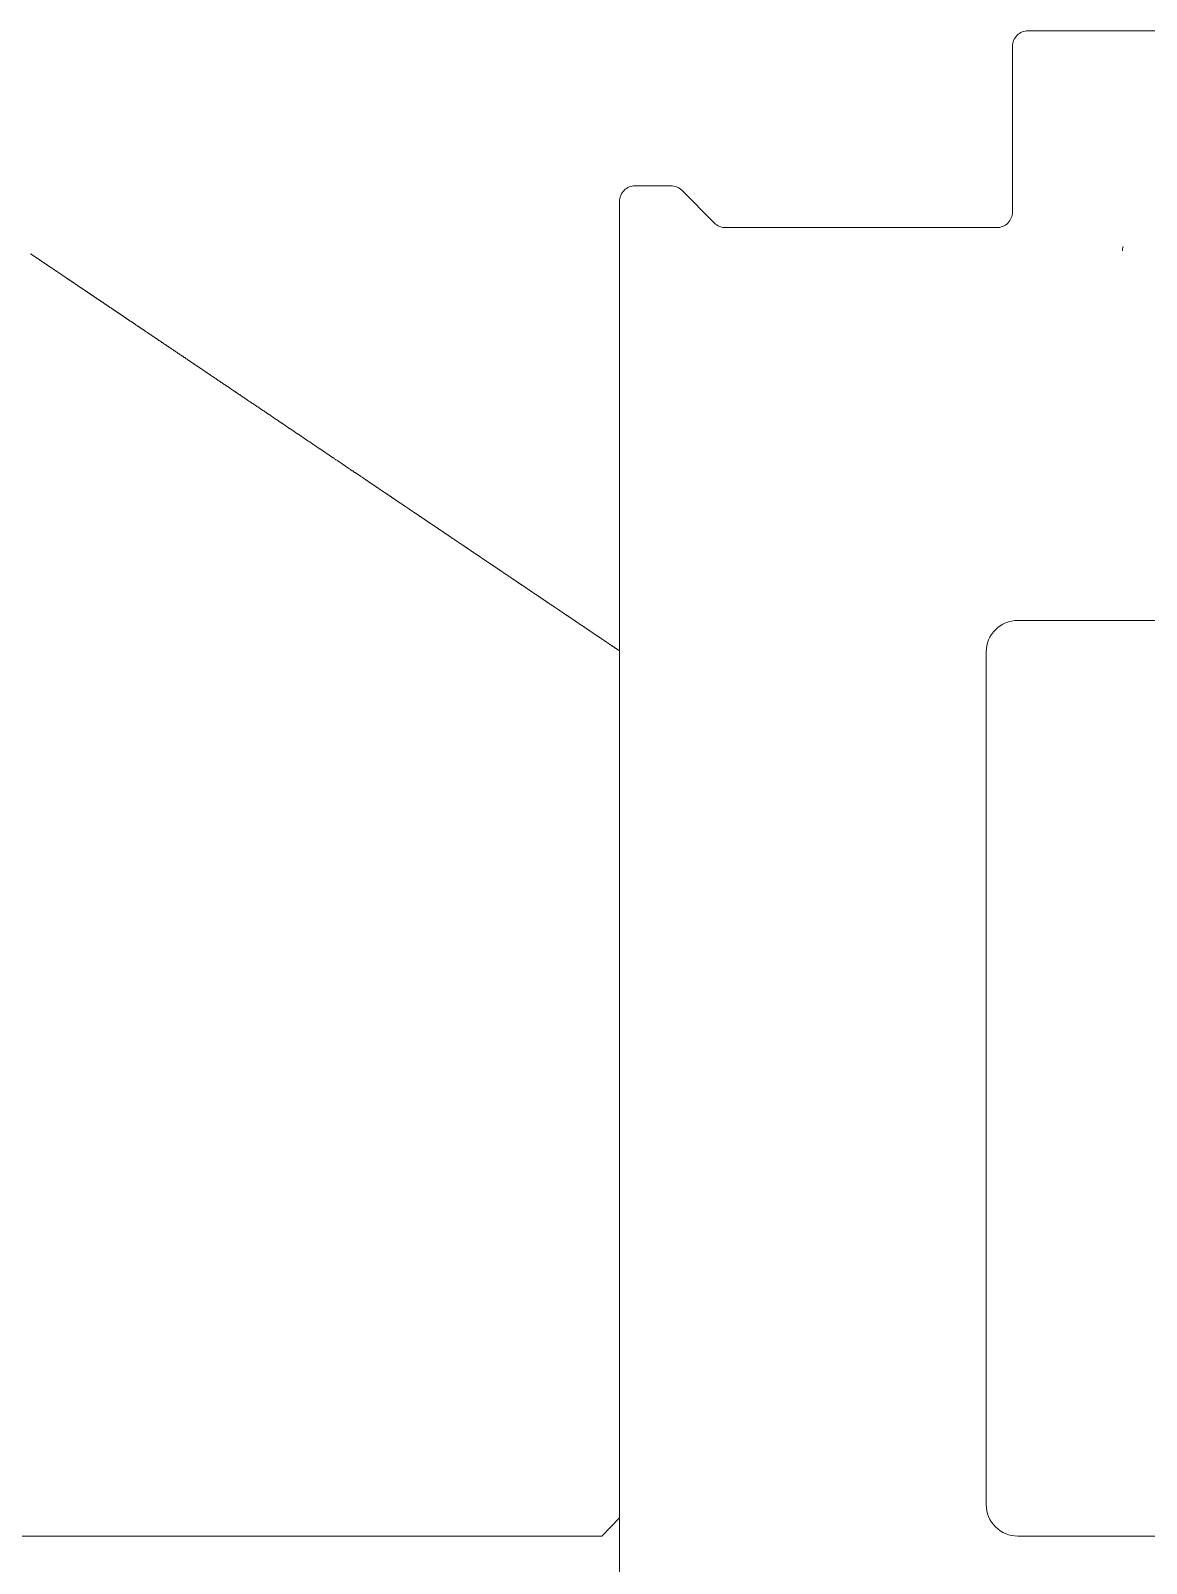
# Model space of a CAD drawing. Header units: inches. Extents: x -3905 to 10892, y 1064 to 9590.
# Drawn here: x 1840.793 to 1841.858, y 4168.203 to 4169.666 of the extents above; entities that cross this region are included whole.
import ezdxf

# ---------------------------------------------------------------- set-up
doc = ezdxf.new("R2010")
doc.units = ezdxf.units.IN
doc.header["$MEASUREMENT"] = 0
doc.layers.add('SECTIONS', color=70, linetype='Continuous', lineweight=0)

# ---------------------------------------------------------------- blocks, each defined once
blk = doc.blocks.new('*U408')
at = {"color": 0, "linetype": 'ByBlock', "lineweight": 0}
blk.add_lwpolyline([(1.8556, 1.208), (1.841, 1.208), (1.8124, 1.208), (1.7837, 1.208), (1.7551, 1.208), (1.7265, 1.208), (1.6978, 1.208), (1.6692, 1.208), (1.6405, 1.208), (1.6119, 1.208), (1.5833, 1.208), (1.5546, 1.208), (1.526, 1.208), (1.4973, 1.208), (1.4687, 1.208), (1.4401, 1.208), (1.4114, 1.208), (1.3828, 1.208), (1.3541, 1.208), (1.3255, 1.208), (1.2969, 1.208), (1.28, 1.2255), (1.28, 1.268), (1.28, 1.3104), (1.28, 1.3529), (1.28, 1.3953), (1.28, 1.4378), (1.28, 1.4803), (1.28, 1.5227), (1.28, 1.5652), (1.28, 1.6076), (1.28, 1.6501), (1.28, 1.6926), (1.28, 1.735), (1.28, 1.7775), (1.28, 1.8199), (1.28, 1.8624), (1.28, 1.9049), (1.28, 1.9473), (1.28, 1.9898), (1.28, 2.0323), (1.2801, 2.0531), (1.2803, 2.0532), (1.2805, 2.0534), (1.2807, 2.0535), (1.281, 2.0536), (1.2812, 2.0538), (1.2814, 2.0539), (1.2816, 2.0541), (1.2818, 2.0542), (1.282, 2.0544), (1.2822, 2.0545), (1.2825, 2.0546), (1.2827, 2.0548), (1.2829, 2.0549), (1.2831, 2.0551), (1.2833, 2.0552), (1.2835, 2.0554), (1.2837, 2.0555), (1.2839, 2.0556), (1.2842, 2.0558), (1.2844, 2.0559), (1.2846, 2.0561), (1.2848, 2.0562), (1.285, 2.0564), (1.2852, 2.0565), (1.2854, 2.0567), (1.2856, 2.0568), (1.2859, 2.0569), (1.2861, 2.0571), (1.2863, 2.0572), (1.2865, 2.0574), (1.2867, 2.0575), (1.2869, 2.0577), (1.2871, 2.0578), (1.2874, 2.0579), (1.2876, 2.0581), (1.2878, 2.0582), (1.288, 2.0584), (1.2882, 2.0585), (1.2884, 2.0587), (1.2886, 2.0588), (1.2888, 2.059), (1.2891, 2.0591), (1.2893, 2.0592), (1.2895, 2.0594), (1.2897, 2.0595), (1.2899, 2.0597), (1.2901, 2.0598), (1.2903, 2.06), (1.2905, 2.0601), (1.2908, 2.0602), (1.291, 2.0604), (1.2912, 2.0605), (1.2914, 2.0607), (1.2916, 2.0608), (1.2918, 2.061), (1.292, 2.0611), (1.2922, 2.0613), (1.2925, 2.0614), (1.2927, 2.0615), (1.2929, 2.0617), (1.2931, 2.0618), (1.2933, 2.062), (1.2935, 2.0621), (1.2937, 2.0623), (1.294, 2.0624), (1.2942, 2.0625), (1.2944, 2.0627), (1.2946, 2.0628), (1.2948, 2.063), (1.295, 2.0631), (1.2952, 2.0633), (1.2954, 2.0634), (1.2957, 2.0636), (1.2959, 2.0637), (1.2961, 2.0638), (1.2963, 2.064), (1.2965, 2.0641), (1.2967, 2.0643), (1.2969, 2.0644), (1.2971, 2.0646), (1.2974, 2.0647), (1.2976, 2.0648), (1.2978, 2.065), (1.298, 2.0651), (1.2982, 2.0653), (1.2984, 2.0654), (1.2986, 2.0656), (1.2989, 2.0657), (1.2991, 2.0659), (1.2993, 2.066), (1.2995, 2.0661), (1.2997, 2.0663), (1.2999, 2.0664), (1.3001, 2.0666), (1.3003, 2.0667), (1.3006, 2.0669), (1.3008, 2.067), (1.301, 2.0671), (1.3012, 2.0673), (1.3014, 2.0674), (1.3016, 2.0676), (1.3018, 2.0677), (1.302, 2.0679), (1.3023, 2.068), (1.3025, 2.0681), (1.3027, 2.0683), (1.3029, 2.0684), (1.3031, 2.0686), (1.3033, 2.0687), (1.3035, 2.0689), (1.3038, 2.069), (1.304, 2.0692), (1.3042, 2.0693), (1.3044, 2.0694), (1.3046, 2.0696), (1.3048, 2.0697), (1.305, 2.0699), (1.3052, 2.07), (1.3055, 2.0702), (1.3057, 2.0703), (1.3059, 2.0704), (1.3061, 2.0706), (1.3063, 2.0707), (1.3065, 2.0709), (1.3067, 2.071), (1.3069, 2.0712), (1.3072, 2.0713), (1.3074, 2.0715), (1.3076, 2.0716), (1.3078, 2.0717), (1.308, 2.0719), (1.3082, 2.072), (1.3084, 2.0722), (1.3087, 2.0723), (1.3089, 2.0725), (1.3091, 2.0726), (1.3093, 2.0727), (1.3095, 2.0729), (1.3097, 2.073), (1.3099, 2.0732), (1.3101, 2.0733), (1.3104, 2.0735), (1.3106, 2.0736), (1.3108, 2.0738), (1.311, 2.0739), (1.3112, 2.074), (1.3114, 2.0742), (1.3116, 2.0743), (1.3118, 2.0745), (1.3121, 2.0746), (1.3123, 2.0748), (1.3125, 2.0749), (1.3127, 2.075), (1.3129, 2.0752), (1.3131, 2.0753), (1.3133, 2.0755), (1.3135, 2.0756), (1.3138, 2.0758), (1.314, 2.0759), (1.3142, 2.0761), (1.3144, 2.0762), (1.3146, 2.0763), (1.3148, 2.0765), (1.315, 2.0766), (1.3153, 2.0768), (1.3155, 2.0769), (1.3157, 2.0771), (1.3159, 2.0772), (1.3161, 2.0773), (1.3163, 2.0775), (1.3165, 2.0776), (1.3167, 2.0778), (1.317, 2.0779), (1.3172, 2.0781), (1.3174, 2.0782), (1.3176, 2.0783), (1.3178, 2.0785), (1.318, 2.0786), (1.3182, 2.0788), (1.3184, 2.0789), (1.3187, 2.0791), (1.3189, 2.0792), (1.3191, 2.0794), (1.3193, 2.0795), (1.3195, 2.0796), (1.3197, 2.0798), (1.3199, 2.0799), (1.3202, 2.0801), (1.3204, 2.0802), (1.3206, 2.0804), (1.3208, 2.0805), (1.321, 2.0806), (1.3212, 2.0808), (1.3214, 2.0809), (1.3216, 2.0811), (1.3219, 2.0812), (1.3221, 2.0814), (1.3223, 2.0815), (1.3225, 2.0817), (1.3227, 2.0818), (1.3229, 2.0819), (1.3231, 2.0821), (1.3233, 2.0822), (1.3236, 2.0824), (1.3238, 2.0825), (1.324, 2.0827), (1.3242, 2.0828), (1.3244, 2.0829), (1.3246, 2.0831), (1.3248, 2.0832), (1.3251, 2.0834), (1.3253, 2.0835), (1.3255, 2.0837), (1.3257, 2.0838), (1.3259, 2.084), (1.3261, 2.0841), (1.3263, 2.0842), (1.3265, 2.0844), (1.3268, 2.0845), (1.327, 2.0847), (1.3272, 2.0848), (1.3274, 2.085), (1.3276, 2.0851), (1.3278, 2.0852), (1.328, 2.0854), (1.3282, 2.0855), (1.3285, 2.0857), (1.3287, 2.0858), (1.3289, 2.086), (1.3291, 2.0861), (1.3293, 2.0863), (1.3295, 2.0864), (1.3297, 2.0865), (1.33, 2.0867), (1.3302, 2.0868), (1.3304, 2.087), (1.3306, 2.0871), (1.3308, 2.0873), (1.331, 2.0874), (1.3312, 2.0875), (1.3314, 2.0877), (1.3317, 2.0878), (1.3319, 2.088), (1.3321, 2.0881), (1.3323, 2.0883), (1.3325, 2.0884), (1.3327, 2.0885), (1.3329, 2.0887), (1.3331, 2.0888), (1.3334, 2.089), (1.3336, 2.0891), (1.3338, 2.0893), (1.334, 2.0894), (1.3342, 2.0896), (1.3344, 2.0897), (1.3346, 2.0898), (1.3348, 2.09), (1.3351, 2.0901), (1.3353, 2.0903), (1.3355, 2.0904), (1.3357, 2.0906), (1.3359, 2.0907), (1.3361, 2.0908), (1.3363, 2.091), (1.3366, 2.0911), (1.3368, 2.0913), (1.337, 2.0914), (1.3372, 2.0916), (1.3374, 2.0917), (1.3376, 2.0919), (1.3378, 2.092), (1.338, 2.0921), (1.3383, 2.0923), (1.3385, 2.0924), (1.3387, 2.0926), (1.3389, 2.0927), (1.3391, 2.0929), (1.3393, 2.093), (1.3395, 2.0931), (1.3397, 2.0933), (1.34, 2.0934), (1.3402, 2.0936), (1.3404, 2.0937), (1.3406, 2.0939), (1.3408, 2.094), (1.341, 2.0942), (1.3412, 2.0943), (1.3415, 2.0944), (1.3417, 2.0946), (1.3419, 2.0947), (1.3421, 2.0949), (1.3423, 2.095), (1.3425, 2.0952), (1.3427, 2.0953), (1.3429, 2.0954), (1.3432, 2.0956), (1.3434, 2.0957), (1.3436, 2.0959), (1.3438, 2.096), (1.344, 2.0962), (1.3442, 2.0963), (1.3444, 2.0965), (1.3446, 2.0966), (1.3449, 2.0967), (1.3451, 2.0969), (1.3453, 2.097), (1.3455, 2.0972), (1.3457, 2.0973), (1.3459, 2.0975), (1.3461, 2.0976), (1.3464, 2.0977), (1.3466, 2.0979), (1.3468, 2.098), (1.347, 2.0982), (1.3472, 2.0983), (1.3474, 2.0985), (1.3476, 2.0986), (1.3478, 2.0988), (1.3481, 2.0989), (1.3483, 2.099), (1.3485, 2.0992), (1.3487, 2.0993), (1.3489, 2.0995), (1.3491, 2.0996), (1.3493, 2.0998), (1.3495, 2.0999), (1.3498, 2.1), (1.35, 2.1002), (1.3502, 2.1003), (1.3504, 2.1005), (1.3506, 2.1006), (1.3508, 2.1008), (1.351, 2.1009), (1.3512, 2.101), (1.3515, 2.1012), (1.3517, 2.1013), (1.3519, 2.1015), (1.3521, 2.1016), (1.3523, 2.1018), (1.3525, 2.1019), (1.3527, 2.1021), (1.353, 2.1022), (1.3532, 2.1023), (1.3534, 2.1025), (1.3536, 2.1026), (1.3538, 2.1028), (1.354, 2.1029), (1.3542, 2.1031), (1.3544, 2.1032), (1.3547, 2.1033), (1.3549, 2.1035), (1.3551, 2.1036), (1.3553, 2.1038), (1.3555, 2.1039), (1.3557, 2.1041), (1.3559, 2.1042), (1.3561, 2.1044), (1.3564, 2.1045), (1.3566, 2.1046), (1.3568, 2.1048), (1.357, 2.1049), (1.3572, 2.1051), (1.3574, 2.1052), (1.3576, 2.1054), (1.3579, 2.1055), (1.3581, 2.1056), (1.3583, 2.1058), (1.3585, 2.1059), (1.3587, 2.1061), (1.3589, 2.1062), (1.3591, 2.1064), (1.3593, 2.1065), (1.3596, 2.1067), (1.3598, 2.1068), (1.36, 2.1069), (1.3602, 2.1071), (1.3604, 2.1072), (1.3606, 2.1074), (1.3608, 2.1075), (1.361, 2.1077), (1.3613, 2.1078), (1.3615, 2.1079), (1.3617, 2.1081), (1.3619, 2.1082), (1.3621, 2.1084), (1.3623, 2.1085), (1.3625, 2.1087), (1.3628, 2.1088), (1.363, 2.109), (1.3632, 2.1091), (1.3634, 2.1092), (1.3636, 2.1094), (1.3638, 2.1095), (1.364, 2.1097), (1.3642, 2.1098), (1.3645, 2.11), (1.3647, 2.1101), (1.3649, 2.1102), (1.3651, 2.1104), (1.3653, 2.1105), (1.3655, 2.1107), (1.3657, 2.1108), (1.3659, 2.111), (1.3662, 2.1111), (1.3664, 2.1112), (1.3666, 2.1114), (1.3668, 2.1115), (1.367, 2.1117), (1.3672, 2.1118), (1.3674, 2.112), (1.3677, 2.1121), (1.3679, 2.1123), (1.3681, 2.1124), (1.3683, 2.1125), (1.3685, 2.1127), (1.3687, 2.1128), (1.3689, 2.113), (1.3691, 2.1131), (1.3694, 2.1133), (1.3696, 2.1134), (1.3698, 2.1135), (1.37, 2.1137), (1.3702, 2.1138), (1.3704, 2.114), (1.3706, 2.1141), (1.3708, 2.1143), (1.3711, 2.1144), (1.3713, 2.1146), (1.3715, 2.1147), (1.3717, 2.1148), (1.3719, 2.115), (1.3721, 2.1151), (1.3723, 2.1153), (1.3725, 2.1154), (1.3728, 2.1156), (1.373, 2.1157), (1.3732, 2.1158), (1.3734, 2.116), (1.3736, 2.1161), (1.3738, 2.1163), (1.374, 2.1164), (1.3743, 2.1166), (1.3745, 2.1167), (1.3747, 2.1169), (1.3749, 2.117), (1.3751, 2.1171), (1.3753, 2.1173), (1.3755, 2.1174), (1.3757, 2.1176), (1.376, 2.1177), (1.3762, 2.1179), (1.3764, 2.118), (1.3766, 2.1181), (1.3768, 2.1183), (1.377, 2.1184), (1.3772, 2.1186), (1.3774, 2.1187), (1.3777, 2.1189), (1.3779, 2.119), (1.3781, 2.1192), (1.3783, 2.1193), (1.3785, 2.1194), (1.3787, 2.1196), (1.3789, 2.1197), (1.3792, 2.1199), (1.3794, 2.12), (1.3796, 2.1202), (1.3798, 2.1203), (1.38, 2.1204), (1.3802, 2.1206), (1.3804, 2.1207), (1.3806, 2.1209), (1.3809, 2.121), (1.3811, 2.1212), (1.3813, 2.1213), (1.3815, 2.1214), (1.3817, 2.1216), (1.3819, 2.1217), (1.3821, 2.1219), (1.3823, 2.122), (1.3826, 2.1222), (1.3828, 2.1223), (1.383, 2.1225), (1.3832, 2.1226), (1.3834, 2.1227), (1.3836, 2.1229), (1.3838, 2.123), (1.3841, 2.1232), (1.3843, 2.1233), (1.3845, 2.1235), (1.3847, 2.1236), (1.3849, 2.1237), (1.3851, 2.1239), (1.3853, 2.124), (1.3855, 2.1242), (1.3858, 2.1243), (1.386, 2.1245), (1.3862, 2.1246), (1.3864, 2.1248), (1.3866, 2.1249), (1.3868, 2.125), (1.387, 2.1252), (1.3872, 2.1253), (1.3875, 2.1255), (1.3877, 2.1256), (1.3879, 2.1258), (1.3881, 2.1259), (1.3883, 2.126), (1.3885, 2.1262), (1.3887, 2.1263), (1.389, 2.1265), (1.3892, 2.1266), (1.3894, 2.1268), (1.3896, 2.1269), (1.3898, 2.1271), (1.39, 2.1272), (1.3902, 2.1273), (1.3904, 2.1275), (1.3907, 2.1276), (1.3909, 2.1278), (1.3911, 2.1279), (1.3913, 2.1281), (1.3915, 2.1282), (1.3917, 2.1283), (1.3919, 2.1285), (1.3921, 2.1286), (1.3924, 2.1288), (1.3926, 2.1289), (1.3928, 2.1291), (1.393, 2.1292), (1.3932, 2.1294), (1.3934, 2.1295), (1.3936, 2.1296), (1.3938, 2.1298), (1.3941, 2.1299), (1.3943, 2.1301), (1.3945, 2.1302), (1.3947, 2.1304), (1.3949, 2.1305), (1.3951, 2.1306), (1.3953, 2.1308), (1.3956, 2.1309), (1.3958, 2.1311), (1.396, 2.1312), (1.3962, 2.1314), (1.3964, 2.1315), (1.3966, 2.1317), (1.3968, 2.1318), (1.397, 2.1319), (1.3973, 2.1321), (1.3975, 2.1322), (1.3977, 2.1324), (1.3979, 2.1325), (1.3981, 2.1327), (1.3983, 2.1328), (1.3985, 2.1329), (1.3987, 2.1331), (1.399, 2.1332), (1.3992, 2.1334), (1.3994, 2.1335), (1.3996, 2.1337), (1.3998, 2.1338), (1.4, 2.1339), (1.4002, 2.1341), (1.4005, 2.1342), (1.4007, 2.1344), (1.4009, 2.1345), (1.4011, 2.1347), (1.4013, 2.1348), (1.4015, 2.135), (1.4017, 2.1351), (1.4019, 2.1352), (1.4022, 2.1354), (1.4024, 2.1355), (1.4026, 2.1357), (1.4028, 2.1358), (1.403, 2.136), (1.4032, 2.1361), (1.4034, 2.1362), (1.4036, 2.1364), (1.4039, 2.1365), (1.4041, 2.1367), (1.4043, 2.1368), (1.4045, 2.137), (1.4047, 2.1371), (1.4049, 2.1373), (1.4051, 2.1374), (1.4054, 2.1375), (1.4056, 2.1377), (1.4058, 2.1378), (1.406, 2.138), (1.4062, 2.1381), (1.4064, 2.1383), (1.4066, 2.1384), (1.4068, 2.1385), (1.4071, 2.1387), (1.4073, 2.1388), (1.4075, 2.139), (1.4077, 2.1391), (1.4079, 2.1393), (1.4081, 2.1394), (1.4083, 2.1396), (1.4085, 2.1397), (1.4088, 2.1398), (1.409, 2.14), (1.4092, 2.1401), (1.4094, 2.1403), (1.4096, 2.1404), (1.4098, 2.1406), (1.41, 2.1407), (1.4103, 2.1408), (1.4105, 2.141), (1.4107, 2.1411), (1.4109, 2.1413), (1.4111, 2.1414), (1.4113, 2.1416), (1.4115, 2.1417), (1.4117, 2.1419), (1.412, 2.142), (1.4122, 2.1421), (1.4124, 2.1423), (1.4126, 2.1424), (1.4128, 2.1426), (1.413, 2.1427), (1.4132, 2.1429), (1.4134, 2.143), (1.4137, 2.1431), (1.4139, 2.1433), (1.4141, 2.1434), (1.4143, 2.1436), (1.4145, 2.1437), (1.4147, 2.1439), (1.4149, 2.144), (1.4151, 2.1441), (1.4154, 2.1443), (1.4156, 2.1444), (1.4158, 2.1446), (1.416, 2.1447), (1.4162, 2.1449), (1.4164, 2.145), (1.4166, 2.1452), (1.4169, 2.1453), (1.4171, 2.1454), (1.4173, 2.1456), (1.4175, 2.1457), (1.4177, 2.1459), (1.4179, 2.146), (1.4181, 2.1462), (1.4183, 2.1463), (1.4186, 2.1464), (1.4188, 2.1466), (1.419, 2.1467), (1.4192, 2.1469), (1.4194, 2.147), (1.4196, 2.1472), (1.4198, 2.1473), (1.42, 2.1475), (1.4203, 2.1476), (1.4205, 2.1477), (1.4207, 2.1479), (1.4209, 2.148), (1.4211, 2.1482), (1.4213, 2.1483), (1.4215, 2.1485), (1.4218, 2.1486), (1.422, 2.1487), (1.4222, 2.1489), (1.4224, 2.149), (1.4226, 2.1492), (1.4228, 2.1493), (1.423, 2.1495), (1.4232, 2.1496), (1.4235, 2.1498), (1.4237, 2.1499), (1.4239, 2.15), (1.4241, 2.1502), (1.4243, 2.1503), (1.4245, 2.1505), (1.4247, 2.1506), (1.4249, 2.1508), (1.4252, 2.1509), (1.4254, 2.151), (1.4256, 2.1512), (1.4258, 2.1513), (1.426, 2.1515), (1.4262, 2.1516), (1.4264, 2.1518), (1.4267, 2.1519), (1.4269, 2.1521), (1.4271, 2.1522), (1.4273, 2.1523), (1.4275, 2.1525), (1.4277, 2.1526), (1.4279, 2.1528), (1.4281, 2.1529), (1.4284, 2.1531), (1.4286, 2.1532), (1.4288, 2.1533), (1.429, 2.1535), (1.4292, 2.1536), (1.4294, 2.1538), (1.4296, 2.1539), (1.4298, 2.1541), (1.4301, 2.1542), (1.4303, 2.1543), (1.4305, 2.1545), (1.4307, 2.1546), (1.4309, 2.1548), (1.4311, 2.1549), (1.4313, 2.1551), (1.4315, 2.1552), (1.4318, 2.1554), (1.432, 2.1555), (1.4322, 2.1556), (1.4324, 2.1558), (1.4326, 2.1559), (1.4328, 2.1561), (1.433, 2.1562), (1.4333, 2.1564), (1.4335, 2.1565), (1.4337, 2.1566), (1.4339, 2.1568), (1.4341, 2.1569), (1.4343, 2.1571), (1.4345, 2.1572), (1.4347, 2.1574), (1.435, 2.1575), (1.4352, 2.1577), (1.4354, 2.1578), (1.4356, 2.1579), (1.4358, 2.1581), (1.436, 2.1582), (1.4362, 2.1584), (1.4364, 2.1585), (1.4367, 2.1587), (1.4369, 2.1588), (1.4371, 2.1589), (1.4373, 2.1591), (1.4375, 2.1592), (1.4377, 2.1594), (1.4379, 2.1595), (1.4382, 2.1597), (1.4384, 2.1598), (1.4386, 2.16), (1.4388, 2.1601), (1.439, 2.1602), (1.4392, 2.1604), (1.4394, 2.1605), (1.4396, 2.1607), (1.4399, 2.1608), (1.4401, 2.161), (1.4403, 2.1611), (1.4405, 2.1612), (1.4407, 2.1614), (1.4409, 2.1615), (1.4411, 2.1617), (1.4413, 2.1618), (1.4416, 2.162), (1.4418, 2.1621), (1.442, 2.1623), (1.4422, 2.1624), (1.4424, 2.1625), (1.4426, 2.1627), (1.4428, 2.1628), (1.4431, 2.163), (1.4433, 2.1631), (1.4435, 2.1633), (1.4437, 2.1634), (1.4439, 2.1635), (1.4441, 2.1637), (1.4443, 2.1638), (1.4445, 2.164), (1.4448, 2.1641), (1.445, 2.1643), (1.4452, 2.1644), (1.4454, 2.1646), (1.4456, 2.1647), (1.4458, 2.1648), (1.446, 2.165), (1.4462, 2.1651), (1.4465, 2.1653), (1.4467, 2.1654), (1.4469, 2.1656), (1.4471, 2.1657), (1.4473, 2.1658), (1.4475, 2.166), (1.4477, 2.1661), (1.448, 2.1663), (1.4482, 2.1664), (1.4484, 2.1666), (1.4486, 2.1667), (1.4488, 2.1668), (1.449, 2.167), (1.4492, 2.1671), (1.4494, 2.1673), (1.4497, 2.1674), (1.4499, 2.1676), (1.4501, 2.1677), (1.4503, 2.1679), (1.4505, 2.168), (1.4507, 2.1681), (1.4509, 2.1683), (1.4511, 2.1684), (1.4514, 2.1686), (1.4516, 2.1687), (1.4518, 2.1689), (1.452, 2.169), (1.4522, 2.1691), (1.4524, 2.1693), (1.4526, 2.1694), (1.4528, 2.1696), (1.4531, 2.1697), (1.4533, 2.1699), (1.4535, 2.17), (1.4537, 2.1702), (1.4539, 2.1703), (1.4541, 2.1704), (1.4543, 2.1706), (1.4546, 2.1707), (1.4548, 2.1709), (1.455, 2.171), (1.4552, 2.1712), (1.4554, 2.1713), (1.4556, 2.1714), (1.4558, 2.1716), (1.456, 2.1717), (1.4563, 2.1719), (1.4565, 2.172), (1.4567, 2.1722), (1.4569, 2.1723), (1.4571, 2.1725), (1.4573, 2.1726), (1.4575, 2.1727), (1.4577, 2.1729), (1.458, 2.173), (1.4582, 2.1732), (1.4584, 2.1733), (1.4586, 2.1735), (1.4588, 2.1736), (1.459, 2.1737), (1.4592, 2.1739), (1.4595, 2.174), (1.4597, 2.1742), (1.4599, 2.1743), (1.4601, 2.1745), (1.4603, 2.1746), (1.4605, 2.1748), (1.4607, 2.1749), (1.4609, 2.175), (1.4612, 2.1752), (1.4614, 2.1753), (1.4616, 2.1755), (1.4618, 2.1756), (1.462, 2.1758), (1.4622, 2.1759), (1.4624, 2.176), (1.4626, 2.1762), (1.4629, 2.1763), (1.4631, 2.1765), (1.4633, 2.1766), (1.4635, 2.1768), (1.4637, 2.1769), (1.4639, 2.177), (1.4641, 2.1772), (1.4644, 2.1773), (1.4646, 2.1775), (1.4648, 2.1776), (1.465, 2.1778), (1.4652, 2.1779), (1.4654, 2.1781), (1.4656, 2.1782), (1.4658, 2.1783), (1.4661, 2.1785), (1.4663, 2.1786), (1.4665, 2.1788), (1.4667, 2.1789), (1.4669, 2.1791), (1.4671, 2.1792), (1.4673, 2.1793), (1.4675, 2.1795), (1.4678, 2.1796), (1.468, 2.1798), (1.4682, 2.1799), (1.4684, 2.1801), (1.4686, 2.1802), (1.4688, 2.1804), (1.469, 2.1805), (1.4693, 2.1806), (1.4695, 2.1808), (1.4697, 2.1809), (1.4699, 2.1811), (1.4701, 2.1812), (1.4703, 2.1814), (1.4705, 2.1815), (1.4707, 2.1816), (1.471, 2.1818), (1.4712, 2.1819), (1.4714, 2.1821), (1.4716, 2.1822), (1.4718, 2.1824), (1.472, 2.1825), (1.4722, 2.1827), (1.4724, 2.1828), (1.4727, 2.1829), (1.4729, 2.1831), (1.4731, 2.1832), (1.4733, 2.1834), (1.4735, 2.1835), (1.4737, 2.1837), (1.4739, 2.1838), (1.4741, 2.1839), (1.4744, 2.1841), (1.4746, 2.1842), (1.4748, 2.1844), (1.475, 2.1845), (1.4752, 2.1847), (1.4754, 2.1848), (1.4756, 2.185), (1.4759, 2.1851), (1.4761, 2.1852), (1.4763, 2.1854), (1.4765, 2.1855), (1.4767, 2.1857), (1.4769, 2.1858), (1.4771, 2.186), (1.4773, 2.1861), (1.4776, 2.1862), (1.4778, 2.1864), (1.478, 2.1865), (1.4782, 2.1867), (1.4784, 2.1868), (1.4786, 2.187), (1.4788, 2.1871), (1.479, 2.1872), (1.4793, 2.1874), (1.4795, 2.1875), (1.4797, 2.1877), (1.4799, 2.1878), (1.4801, 2.188), (1.4803, 2.1881), (1.4805, 2.1883), (1.4808, 2.1884), (1.481, 2.1885), (1.4812, 2.1887), (1.4814, 2.1888), (1.4816, 2.189), (1.4818, 2.1891), (1.482, 2.1893), (1.4822, 2.1894), (1.4825, 2.1895), (1.4827, 2.1897), (1.4829, 2.1898), (1.4831, 2.19), (1.4833, 2.1901), (1.4835, 2.1903), (1.4837, 2.1904), (1.4839, 2.1906), (1.4842, 2.1907), (1.4844, 2.1908), (1.4846, 2.191), (1.4848, 2.1911), (1.485, 2.1913), (1.4852, 2.1914), (1.4854, 2.1916), (1.4857, 2.1917), (1.4859, 2.1918), (1.4861, 2.192), (1.4863, 2.1921), (1.4865, 2.1923), (1.4867, 2.1924), (1.4869, 2.1926), (1.4871, 2.1927), (1.4874, 2.1929), (1.4876, 2.193), (1.4878, 2.1931), (1.488, 2.1933), (1.4882, 2.1934), (1.4884, 2.1936), (1.4886, 2.1937), (1.4888, 2.1939), (1.4891, 2.194), (1.4893, 2.1941), (1.4895, 2.1943), (1.4897, 2.1944), (1.4899, 2.1946), (1.4901, 2.1947), (1.4903, 2.1949), (1.4905, 2.195), (1.4908, 2.1952), (1.491, 2.1953), (1.4912, 2.1954), (1.4914, 2.1956), (1.4916, 2.1957), (1.4918, 2.1959), (1.492, 2.196), (1.4923, 2.1962), (1.4925, 2.1963), (1.4927, 2.1964), (1.4929, 2.1966), (1.4931, 2.1967), (1.4933, 2.1969), (1.4935, 2.197), (1.4937, 2.1972), (1.494, 2.1973), (1.4942, 2.1975), (1.4944, 2.1976), (1.4946, 2.1977), (1.4948, 2.1979), (1.495, 2.198), (1.4952, 2.1982), (1.4954, 2.1983), (1.4957, 2.1985), (1.4959, 2.1986), (1.4961, 2.1987), (1.4963, 2.1989), (1.4965, 2.199), (1.4967, 2.1992), (1.4969, 2.1993), (1.4972, 2.1995), (1.4974, 2.1996), (1.4976, 2.1997), (1.4978, 2.1999), (1.498, 2.2), (1.4982, 2.2002), (1.4984, 2.2003), (1.4986, 2.2005), (1.4989, 2.2006), (1.4991, 2.2008), (1.4993, 2.2009), (1.4995, 2.201), (1.4997, 2.2012), (1.4999, 2.2013), (1.5001, 2.2015), (1.5003, 2.2016), (1.5006, 2.2018), (1.5008, 2.2019), (1.501, 2.202), (1.5012, 2.2022), (1.5014, 2.2023), (1.5016, 2.2025), (1.5018, 2.2026), (1.5021, 2.2028), (1.5023, 2.2029), (1.5025, 2.2031), (1.5027, 2.2032), (1.5029, 2.2033), (1.5031, 2.2035), (1.5033, 2.2036), (1.5035, 2.2038), (1.5038, 2.2039), (1.504, 2.2041), (1.5042, 2.2042), (1.5044, 2.2043), (1.5046, 2.2045), (1.5048, 2.2046), (1.505, 2.2048), (1.5052, 2.2049), (1.5055, 2.2051), (1.5057, 2.2052), (1.5059, 2.2054), (1.5061, 2.2055), (1.5063, 2.2056), (1.5065, 2.2058), (1.5067, 2.2059), (1.507, 2.2061), (1.5072, 2.2062), (1.5074, 2.2064), (1.5076, 2.2065), (1.5078, 2.2066), (1.508, 2.2068), (1.5082, 2.2069), (1.5084, 2.2071), (1.5087, 2.2072), (1.5089, 2.2074), (1.5091, 2.2075), (1.5093, 2.2077), (1.5095, 2.2078), (1.5097, 2.2079), (1.5099, 2.2081), (1.5101, 2.2082), (1.5104, 2.2084), (1.5106, 2.2085), (1.5108, 2.2087), (1.511, 2.2088), (1.5112, 2.2089), (1.5114, 2.2091), (1.5116, 2.2092), (1.5118, 2.2094), (1.5121, 2.2095), (1.5123, 2.2097), (1.5125, 2.2098), (1.5127, 2.2099), (1.5129, 2.2101), (1.5131, 2.2102), (1.5133, 2.2104), (1.5136, 2.2105), (1.5138, 2.2107), (1.514, 2.2108), (1.5142, 2.211), (1.5144, 2.2111), (1.5146, 2.2112), (1.5148, 2.2114), (1.515, 2.2115), (1.5153, 2.2117), (1.5155, 2.2118), (1.5157, 2.212), (1.5159, 2.2121), (1.5161, 2.2122), (1.5163, 2.2124), (1.5165, 2.2125), (1.5167, 2.2127), (1.517, 2.2128), (1.5172, 2.213), (1.5174, 2.2131), (1.5176, 2.2133), (1.5179, 2.2135), (1.5182, 2.2136), (1.5184, 2.2138), (1.5187, 2.214), (1.5189, 2.2141), (1.5192, 2.2143), (1.5194, 2.2145), (1.5197, 2.2147), (1.5199, 2.2148), (1.5202, 2.215), (1.5204, 2.2152), (1.5207, 2.2153), (1.5209, 2.2155), (1.5212, 2.2157), (1.5214, 2.2158), (1.5217, 2.216), (1.522, 2.2162), (1.5222, 2.2164), (1.5225, 2.2166), (1.523, 2.2169), (1.5234, 2.2172), (1.5239, 2.2175), (1.5244, 2.2178), (1.5248, 2.2181), (1.5253, 2.2184), (1.5257, 2.2188), (1.5262, 2.2191), (1.5267, 2.2194), (1.5271, 2.2197), (1.5276, 2.22), (1.5281, 2.2203), (1.5285, 2.2206), (1.529, 2.2209), (1.5294, 2.2212), (1.5299, 2.2216), (1.5304, 2.2219), (1.5308, 2.2222), (1.5313, 2.2225), (1.5318, 2.2228), (1.5322, 2.2231), (1.5327, 2.2234), (1.5331, 2.2237), (1.5336, 2.224), (1.5341, 2.2244), (1.5345, 2.2247), (1.535, 2.225), (1.5355, 2.2253), (1.5359, 2.2256), (1.5364, 2.2259), (1.5368, 2.2262), (1.5373, 2.2265), (1.5378, 2.2268), (1.5382, 2.2272), (1.5387, 2.2275), (1.5391, 2.2278), (1.5396, 2.2281), (1.5401, 2.2284), (1.5405, 2.2287), (1.541, 2.229), (1.5414, 2.2293), (1.5419, 2.2296), (1.5424, 2.23), (1.5428, 2.2303), (1.5433, 2.2306), (1.5437, 2.2309), (1.5442, 2.2312), (1.5447, 2.2315), (1.5451, 2.2318), (1.5456, 2.2321), (1.546, 2.2324), (1.5465, 2.2327), (1.547, 2.2331), (1.5474, 2.2334), (1.5479, 2.2337), (1.5483, 2.234), (1.5488, 2.2343), (1.5492, 2.2346), (1.5497, 2.2349), (1.5502, 2.2352), (1.5506, 2.2355), (1.5511, 2.2358), (1.5515, 2.2361), (1.552, 2.2365), (1.5525, 2.2368), (1.5529, 2.2371), (1.5534, 2.2374), (1.5538, 2.2377), (1.5543, 2.238), (1.5547, 2.2383), (1.5552, 2.2386), (1.5557, 2.2389), (1.5561, 2.2392), (1.5566, 2.2395), (1.557, 2.2398), (1.5575, 2.2402), (1.5579, 2.2405), (1.5584, 2.2408), (1.5589, 2.2411), (1.5593, 2.2414), (1.5598, 2.2417), (1.5602, 2.242), (1.5607, 2.2423), (1.5611, 2.2426), (1.5616, 2.2429), (1.562, 2.2432), (1.5625, 2.2435), (1.563, 2.2438), (1.5634, 2.2441), (1.5639, 2.2445), (1.5643, 2.2448), (1.5648, 2.2451), (1.5652, 2.2454), (1.5657, 2.2457), (1.5661, 2.246), (1.5666, 2.2463), (1.567, 2.2466), (1.5675, 2.2469), (1.568, 2.2472), (1.5684, 2.2475), (1.5689, 2.2478), (1.5693, 2.2481), (1.5698, 2.2484), (1.5702, 2.2487), (1.5707, 2.249), (1.5711, 2.2494), (1.5716, 2.2497), (1.572, 2.25), (1.5725, 2.2503), (1.5729, 2.2506), (1.5734, 2.2509), (1.5738, 2.2512), (1.5743, 2.2515), (1.5747, 2.2518), (1.5752, 2.2521), (1.5756, 2.2524), (1.5761, 2.2527), (1.5765, 2.253), (1.577, 2.2533), (1.5775, 2.2536), (1.5779, 2.2539), (1.5784, 2.2542), (1.5788, 2.2545), (1.5792, 2.2548), (1.5797, 2.2551), (1.5801, 2.2554), (1.5806, 2.2557), (1.581, 2.256), (1.5815, 2.2564), (1.5819, 2.2567), (1.5824, 2.257), (1.5828, 2.2573), (1.5833, 2.2576), (1.5837, 2.2579), (1.5842, 2.2582), (1.5846, 2.2585), (1.5851, 2.2588), (1.5855, 2.2591), (1.586, 2.2594), (1.5864, 2.2597), (1.5869, 2.26), (1.5873, 2.2603), (1.5878, 2.2606), (1.5882, 2.2609), (1.5887, 2.2612), (1.5891, 2.2615), (1.5896, 2.2618), (1.59, 2.2621), (1.5905, 2.2624), (1.5909, 2.2627), (1.5913, 2.263), (1.5918, 2.2633), (1.5922, 2.2636), (1.5927, 2.2639), (1.5931, 2.2642), (1.5936, 2.2645), (1.594, 2.2648), (1.5945, 2.2651), (1.5949, 2.2654), (1.5954, 2.2657), (1.5958, 2.266), (1.5962, 2.2663), (1.5967, 2.2666), (1.5971, 2.2669), (1.5976, 2.2672), (1.598, 2.2675), (1.5985, 2.2678), (1.5989, 2.2681), (1.5993, 2.2684), (1.5998, 2.2687), (1.6002, 2.269), (1.6007, 2.2693), (1.6011, 2.2696), (1.6016, 2.2699), (1.602, 2.2702), (1.6024, 2.2705), (1.6029, 2.2708), (1.6033, 2.2711), (1.6038, 2.2714), (1.6042, 2.2717), (1.6046, 2.272), (1.6051, 2.2723), (1.6055, 2.2726), (1.606, 2.2729), (1.6064, 2.2731), (1.6068, 2.2734), (1.6073, 2.2737), (1.6077, 2.274), (1.6082, 2.2743), (1.6086, 2.2746), (1.609, 2.2749), (1.6095, 2.2752), (1.6099, 2.2755), (1.6103, 2.2758), (1.6108, 2.2761), (1.6112, 2.2764), (1.6117, 2.2767), (1.6121, 2.277), (1.6125, 2.2773), (1.613, 2.2776), (1.6134, 2.2779), (1.6138, 2.2782), (1.6143, 2.2785), (1.6147, 2.2788), (1.6152, 2.2791), (1.6156, 2.2793), (1.616, 2.2796), (1.6165, 2.2799), (1.6169, 2.2802), (1.6173, 2.2805), (1.6178, 2.2808), (1.6182, 2.2811), (1.6186, 2.2814), (1.6191, 2.2817), (1.6195, 2.282), (1.6199, 2.2823), (1.6204, 2.2826), (1.6208, 2.2829), (1.6212, 2.2832), (1.6217, 2.2834), (1.6221, 2.2837), (1.6225, 2.284), (1.623, 2.2843), (1.6234, 2.2846), (1.6238, 2.2849), (1.6242, 2.2852), (1.6247, 2.2855), (1.6251, 2.2858), (1.6255, 2.2861), (1.626, 2.2864), (1.6264, 2.2866), (1.6268, 2.2869), (1.6273, 2.2872), (1.6277, 2.2875), (1.6281, 2.2878), (1.6286, 2.2881), (1.629, 2.2884), (1.6294, 2.2887), (1.6298, 2.289), (1.6303, 2.2892), (1.6307, 2.2895), (1.6311, 2.2898), (1.6315, 2.2901), (1.632, 2.2904), (1.6324, 2.2907), (1.6328, 2.291), (1.6333, 2.2913), (1.6337, 2.2915), (1.6341, 2.2918), (1.6345, 2.2921), (1.635, 2.2924), (1.6354, 2.2927), (1.6358, 2.293), (1.6362, 2.2933), (1.6367, 2.2936), (1.6371, 2.2938), (1.6375, 2.2941), (1.6379, 2.2944), (1.6384, 2.2947), (1.6388, 2.295), (1.6392, 2.2953), (1.6396, 2.2956), (1.64, 2.2958), (1.6405, 2.2961), (1.6409, 2.2964), (1.6413, 2.2967), (1.6417, 2.297), (1.6421, 2.2973), (1.6426, 2.2975), (1.643, 2.2978), (1.6434, 2.2981), (1.6438, 2.2984), (1.6443, 2.2987), (1.6447, 2.299), (1.6451, 2.2992), (1.6455, 2.2995), (1.6459, 2.2998), (1.6464, 2.3001), (1.6468, 2.3004), (1.6472, 2.3007), (1.6476, 2.3009), (1.648, 2.3012), (1.6484, 2.3015), (1.6489, 2.3018), (1.6493, 2.3021), (1.6497, 2.3023), (1.6501, 2.3026), (1.6505, 2.3029), (1.6509, 2.3032), (1.6513, 2.3035), (1.6518, 2.3037), (1.6522, 2.304), (1.6526, 2.3043), (1.653, 2.3046), (1.6534, 2.3049), (1.6538, 2.3052), (1.6543, 2.3054), (1.6547, 2.3057), (1.6551, 2.306), (1.6555, 2.3063), (1.6559, 2.3065), (1.6563, 2.3068), (1.6567, 2.3071), (1.6571, 2.3074), (1.6575, 2.3077), (1.658, 2.3079), (1.6584, 2.3082), (1.6588, 2.3085), (1.6592, 2.3088), (1.6596, 2.309), (1.66, 2.3093), (1.6604, 2.3096), (1.6608, 2.3099), (1.6612, 2.3101), (1.6617, 2.3104), (1.6621, 2.3107), (1.6625, 2.311), (1.6629, 2.3112), (1.6633, 2.3115), (1.6637, 2.3118), (1.6641, 2.3121), (1.6645, 2.3123), (1.6649, 2.3126), (1.6653, 2.3129), (1.6657, 2.3132), (1.6661, 2.3134), (1.6665, 2.3137), (1.6669, 2.314), (1.6673, 2.3143), (1.6677, 2.3145), (1.6682, 2.3148), (1.6686, 2.3151), (1.669, 2.3153), (1.6694, 2.3156), (1.6698, 2.3159), (1.6702, 2.3162), (1.6706, 2.3164), (1.671, 2.3167), (1.6714, 2.317), (1.6718, 2.3173), (1.6722, 2.3175), (1.6726, 2.3178), (1.673, 2.3181), (1.6734, 2.3183), (1.6738, 2.3186), (1.6742, 2.3189), (1.6746, 2.3191), (1.675, 2.3194), (1.6754, 2.3197), (1.6758, 2.3199), (1.6762, 2.3202), (1.6766, 2.3205), (1.677, 2.3208), (1.6774, 2.321), (1.6778, 2.3213), (1.6782, 2.3216), (1.6786, 2.3218), (1.679, 2.3221), (1.6794, 2.3224), (1.6798, 2.3226), (1.6801, 2.3229), (1.6805, 2.3232), (1.6809, 2.3234), (1.6813, 2.3237), (1.6817, 2.324), (1.6821, 2.3242), (1.6825, 2.3245), (1.6829, 2.3247), (1.6833, 2.325), (1.6837, 2.3253), (1.6841, 2.3255), (1.6845, 2.3258), (1.6849, 2.3261), (1.6853, 2.3263), (1.6857, 2.3266), (1.686, 2.3269), (1.6864, 2.3271), (1.6868, 2.3274), (1.6872, 2.3277), (1.6876, 2.3279), (1.688, 2.3282), (1.6884, 2.3284), (1.6888, 2.3287), (1.6891, 2.329), (1.6895, 2.3292), (1.6899, 2.3295), (1.6903, 2.3297), (1.6907, 2.33), (1.6911, 2.3303), (1.6915, 2.3305), (1.6919, 2.3308), (1.6922, 2.3311), (1.6926, 2.3313), (1.693, 2.3316), (1.6934, 2.3318), (1.6938, 2.3321), (1.6942, 2.3324), (1.6946, 2.3326), (1.6949, 2.3329), (1.6953, 2.3331), (1.6957, 2.3334), (1.6961, 2.3336), (1.6965, 2.3339), (1.6968, 2.3342), (1.6972, 2.3344), (1.6976, 2.3347), (1.698, 2.3349), (1.6984, 2.3352), (1.6987, 2.3354), (1.6991, 2.3357), (1.6995, 2.336), (1.6999, 2.3362), (1.7003, 2.3365), (1.7007, 2.3367), (1.701, 2.337), (1.7014, 2.3372), (1.7018, 2.3375), (1.7022, 2.3377), (1.7025, 2.338), (1.7029, 2.3383), (1.7033, 2.3385), (1.7037, 2.3388), (1.704, 2.339), (1.7044, 2.3393), (1.7048, 2.3395), (1.7052, 2.3398), (1.7055, 2.34), (1.7059, 2.3403), (1.7063, 2.3405), (1.7067, 2.3408), (1.707, 2.341), (1.7074, 2.3413), (1.7078, 2.3415), (1.7081, 2.3418), (1.7085, 2.342), (1.7089, 2.3423), (1.7093, 2.3425), (1.7096, 2.3428), (1.71, 2.343), (1.7104, 2.3433), (1.7107, 2.3435), (1.7111, 2.3438), (1.7115, 2.344), (1.7118, 2.3443), (1.7122, 2.3445), (1.7126, 2.3448), (1.7129, 2.345), (1.7133, 2.3453), (1.7137, 2.3455), (1.714, 2.3458), (1.7144, 2.346), (1.7148, 2.3462), (1.7151, 2.3465), (1.7155, 2.3467), (1.7159, 2.347), (1.7162, 2.3472), (1.7166, 2.3475), (1.717, 2.3477), (1.7173, 2.348), (1.7177, 2.3482), (1.7181, 2.3485), (1.7184, 2.3487), (1.7188, 2.3489), (1.7191, 2.3492), (1.7195, 2.3494), (1.7198, 2.3497), (1.7202, 2.3499), (1.7206, 2.3502), (1.7209, 2.3504), (1.7213, 2.3506), (1.7216, 2.3509), (1.722, 2.3511), (1.7224, 2.3514), (1.7227, 2.3516), (1.7231, 2.3519), (1.7234, 2.3521), (1.7238, 2.3523), (1.7242, 2.3526), (1.7245, 2.3528), (1.7249, 2.3531), (1.7252, 2.3533), (1.7256, 2.3535), (1.7259, 2.3538), (1.7263, 2.354), (1.7266, 2.3542), (1.727, 2.3545), (1.7273, 2.3547), (1.7277, 2.355), (1.728, 2.3552), (1.7284, 2.3554), (1.7287, 2.3557), (1.7291, 2.3559), (1.7294, 2.3561), (1.7298, 2.3564), (1.7301, 2.3566), (1.7305, 2.3569), (1.7309, 2.3571), (1.7312, 2.3573), (1.7315, 2.3576), (1.7319, 2.3578), (1.7322, 2.358), (1.7326, 2.3583), (1.7329, 2.3585), (1.7333, 2.3587), (1.7336, 2.359), (1.734, 2.3592), (1.7343, 2.3594), (1.7346, 2.3597), (1.735, 2.3599), (1.7353, 2.3601), (1.7357, 2.3604), (1.736, 2.3606), (1.7364, 2.3608), (1.7367, 2.361), (1.7371, 2.3613), (1.7374, 2.3615), (1.7377, 2.3617), (1.7381, 2.362), (1.7384, 2.3622), (1.7388, 2.3624), (1.7391, 2.3627), (1.7394, 2.3629), (1.7398, 2.3631), (1.7401, 2.3633), (1.7404, 2.3636), (1.7408, 2.3638), (1.7411, 2.364), (1.7415, 2.3642), (1.7418, 2.3645), (1.7421, 2.3647), (1.7425, 2.3649), (1.7428, 2.3652), (1.7431, 2.3654), (1.7435, 2.3656), (1.7438, 2.3658), (1.7441, 2.3661), (1.7445, 2.3663), (1.7448, 2.3665), (1.7451, 2.3667), (1.7455, 2.367), (1.7458, 2.3672), (1.7461, 2.3674), (1.7465, 2.3676), (1.7468, 2.3678), (1.7471, 2.3681), (1.7474, 2.3683), (1.7478, 2.3685), (1.7481, 2.3687), (1.7484, 2.369), (1.7488, 2.3692), (1.7491, 2.3694), (1.7494, 2.3696), (1.7497, 2.3698), (1.7501, 2.3701), (1.7504, 2.3703), (1.7507, 2.3705), (1.7511, 2.3707), (1.7514, 2.3709), (1.7517, 2.3712), (1.752, 2.3714), (1.7523, 2.3716), (1.7527, 2.3718), (1.753, 2.372), (1.7533, 2.3722), (1.7536, 2.3725), (1.754, 2.3727), (1.7543, 2.3729), (1.7546, 2.3731), (1.7549, 2.3733), (1.7552, 2.3735), (1.7556, 2.3738), (1.7559, 2.374), (1.7562, 2.3742), (1.7565, 2.3744), (1.7568, 2.3746), (1.7572, 2.3748), (1.7575, 2.3751), (1.7578, 2.3753), (1.7581, 2.3755), (1.7584, 2.3757), (1.7587, 2.3759), (1.759, 2.3761), (1.7594, 2.3763), (1.7597, 2.3765), (1.76, 2.3767), (1.7603, 2.3769), (1.7606, 2.3772), (1.7609, 2.3774), (1.7612, 2.3776), (1.7615, 2.3778), (1.7619, 2.378), (1.7622, 2.3782), (1.7625, 2.3784), (1.7628, 2.3786), (1.7631, 2.3788), (1.7634, 2.3791), (1.7637, 2.3793), (1.764, 2.3795), (1.7643, 2.3797), (1.7646, 2.3799), (1.7649, 2.3801), (1.7652, 2.3803), (1.7655, 2.3805), (1.7659, 2.3807), (1.7662, 2.3809), (1.7665, 2.3811), (1.7668, 2.3813), (1.7671, 2.3815), (1.7674, 2.3817), (1.7677, 2.3819), (1.768, 2.3821), (1.7683, 2.3823), (1.7686, 2.3825), (1.7689, 2.3828), (1.7692, 2.383), (1.7695, 2.3832), (1.7698, 2.3834), (1.7701, 2.3836), (1.7704, 2.3838), (1.7707, 2.384), (1.771, 2.3842), (1.7713, 2.3844), (1.7716, 2.3846), (1.7719, 2.3848), (1.7722, 2.385), (1.7725, 2.3852), (1.7728, 2.3854), (1.7731, 2.3856), (1.7734, 2.3858), (1.7736, 2.386), (1.7739, 2.3862), (1.7742, 2.3864), (1.7745, 2.3866), (1.7748, 2.3868), (1.7751, 2.387), (1.7754, 2.3872), (1.7757, 2.3874), (1.776, 2.3875), (1.7763, 2.3877), (1.7766, 2.3879), (1.7769, 2.3881), (1.7771, 2.3883), (1.7774, 2.3885), (1.7777, 2.3887), (1.778, 2.3889), (1.7783, 2.3891), (1.7786, 2.3893), (1.7789, 2.3895), (1.7792, 2.3897), (1.7794, 2.3899), (1.7797, 2.3901), (1.78, 2.3903), (1.7803, 2.3904), (1.7806, 2.3906), (1.7809, 2.3908), (1.7812, 2.391), (1.7814, 2.3912), (1.7817, 2.3914), (1.782, 2.3916), (1.7823, 2.3918), (1.7826, 2.392), (1.7828, 2.3922), (1.7831, 2.3923), (1.7834, 2.3925), (1.7837, 2.3927), (1.7839, 2.3929), (1.7842, 2.3931), (1.7845, 2.3933), (1.7848, 2.3935), (1.7851, 2.3937), (1.7853, 2.3938), (1.7856, 2.394), (1.7859, 2.3942), (1.7862, 2.3944), (1.7865, 2.3946), (1.7867, 2.3948), (1.787, 2.395), (1.7873, 2.3951), (1.7875, 2.3953), (1.7878, 2.3955), (1.7881, 2.3957), (1.7883, 2.3959), (1.7886, 2.3961), (1.7889, 2.3962), (1.7892, 2.3964), (1.7894, 2.3966), (1.7897, 2.3968), (1.79, 2.397), (1.7902, 2.3971), (1.7905, 2.3973), (1.7908, 2.3975), (1.791, 2.3977), (1.7913, 2.3979), (1.7916, 2.3981), (1.7918, 2.3982), (1.7921, 2.3984), (1.7924, 2.3986), (1.7926, 2.3988), (1.7929, 2.3989), (1.7932, 2.3991), (1.7934, 2.3993), (1.7937, 2.3995), (1.7939, 2.3996), (1.7942, 2.3998), (1.7945, 2.4), (1.7947, 2.4002), (1.795, 2.4003), (1.7952, 2.4005), (1.7955, 2.4007), (1.7958, 2.4009), (1.796, 2.4011), (1.7963, 2.4012), (1.7965, 2.4014), (1.7968, 2.4016), (1.7971, 2.4018), (1.7973, 2.4019), (1.7976, 2.4021), (1.7978, 2.4023), (1.7981, 2.4024), (1.7983, 2.4026), (1.7986, 2.4028), (1.7988, 2.4029), (1.7991, 2.4031), (1.7993, 2.4033), (1.7996, 2.4035), (1.7998, 2.4036), (1.8001, 2.4038), (1.8003, 2.404), (1.8006, 2.4041), (1.8008, 2.4043), (1.8011, 2.4045), (1.8013, 2.4046), (1.8016, 2.4048), (1.8018, 2.405), (1.8021, 2.4051), (1.8023, 2.4053), (1.8026, 2.4055), (1.8028, 2.4056), (1.8031, 2.4058), (1.8033, 2.406), (1.8036, 2.4061), (1.8038, 2.4063), (1.804, 2.4065), (1.8043, 2.4066), (1.8045, 2.4068), (1.8048, 2.4069), (1.805, 2.4071), (1.8052, 2.4073), (1.8055, 2.4074), (1.8057, 2.4076), (1.806, 2.4078), (1.8062, 2.4079), (1.8064, 2.4081), (1.8067, 2.4082), (1.8069, 2.4084), (1.8072, 2.4086), (1.8074, 2.4087), (1.8076, 2.4089), (1.8079, 2.409), (1.8081, 2.4092), (1.8083, 2.4094), (1.8086, 2.4095), (1.8088, 2.4097), (1.809, 2.4098), (1.8093, 2.41), (1.8095, 2.4101), (1.8097, 2.4103), (1.81, 2.4105), (1.8102, 2.4106), (1.8104, 2.4108), (1.8107, 2.4109), (1.8109, 2.4111), (1.8111, 2.4112), (1.8114, 2.4114), (1.8116, 2.4115), (1.8118, 2.4117), (1.812, 2.4119), (1.8123, 2.412), (1.8125, 2.4122), (1.8127, 2.4123), (1.8129, 2.4125), (1.8132, 2.4126), (1.8134, 2.4128), (1.8136, 2.4129), (1.8138, 2.4131), (1.814, 2.4132), (1.8143, 2.4134), (1.8145, 2.4135), (1.8147, 2.4137), (1.8149, 2.4138), (1.8152, 2.414), (1.8154, 2.4141), (1.8156, 2.4143), (1.8158, 2.4144), (1.816, 2.4146), (1.8163, 2.4147), (1.8165, 2.4148), (1.8167, 2.415), (1.8169, 2.4151), (1.8171, 2.4153), (1.8173, 2.4154), (1.8175, 2.4156), (1.8178, 2.4157), (1.818, 2.4159), (1.8182, 2.416), (1.8184, 2.4161), (1.8186, 2.4163), (1.8188, 2.4164), (1.819, 2.4166), (1.8192, 2.4167), (1.8195, 2.4169), (1.8197, 2.417), (1.8199, 2.4171), (1.8201, 2.4173), (1.8203, 2.4174), (1.8205, 2.4176), (1.8207, 2.4177), (1.8209, 2.4178), (1.8211, 2.418), (1.8213, 2.4181), (1.8215, 2.4183), (1.8217, 2.4184), (1.8219, 2.4185), (1.8221, 2.4187), (1.8223, 2.4188), (1.8225, 2.4189), (1.8228, 2.4191), (1.823, 2.4192), (1.8232, 2.4194), (1.8234, 2.4195), (1.8236, 2.4196), (1.8238, 2.4198), (1.824, 2.4199), (1.8242, 2.42), (1.8244, 2.4202), (1.8246, 2.4203), (1.8248, 2.4204), (1.825, 2.4206), (1.8252, 2.4207), (1.8253, 2.4208), (1.8255, 2.421), (1.8257, 2.4211), (1.8259, 2.4212), (1.8261, 2.4214), (1.8263, 2.4215), (1.8265, 2.4216), (1.8267, 2.4217), (1.8269, 2.4219), (1.8271, 2.422), (1.8273, 2.4221), (1.8275, 2.4223), (1.8277, 2.4224), (1.8279, 2.4225), (1.828, 2.4227), (1.8282, 2.4228), (1.8284, 2.4229), (1.8286, 2.423), (1.8288, 2.4232), (1.829, 2.4233), (1.8292, 2.4234), (1.8293, 2.4235), (1.8295, 2.4237), (1.8297, 2.4238), (1.8299, 2.4239), (1.8301, 2.424), (1.8303, 2.4241), (1.8304, 2.4243), (1.8306, 2.4244), (1.8308, 2.4245), (1.831, 2.4246), (1.8312, 2.4248), (1.8314, 2.4249), (1.8315, 2.425), (1.8317, 2.4251), (1.8319, 2.4253), (1.8321, 2.4254), (1.8323, 2.4255), (1.8324, 2.4256), (1.8326, 2.4257), (1.8328, 2.4258), (1.8329, 2.426), (1.8331, 2.4261), (1.8333, 2.4262), (1.8335, 2.4263), (1.8336, 2.4264), (1.8338, 2.4265), (1.834, 2.4267), (1.8342, 2.4268), (1.8343, 2.4269), (1.8345, 2.427), (1.8347, 2.4271), (1.8349, 2.4272), (1.835, 2.4274), (1.8352, 2.4275), (1.8354, 2.4276), (1.8355, 2.4277), (1.8357, 2.4278), (1.8359, 2.4279), (1.836, 2.428), (1.8362, 2.4281), (1.8363, 2.4283), (1.8365, 2.4284), (1.8367, 2.4285), (1.8368, 2.4286), (1.837, 2.4287), (1.8372, 2.4288), (1.8373, 2.4289), (1.8375, 2.429), (1.8377, 2.4291), (1.8378, 2.4292), (1.838, 2.4294), (1.8381, 2.4295), (1.8383, 2.4296), (1.8385, 2.4297), (1.8386, 2.4298), (1.8388, 2.4299), (1.8389, 2.43), (1.8391, 2.4301), (1.8392, 2.4302), (1.8394, 2.4303), (1.8395, 2.4304), (1.8397, 2.4305), (1.8399, 2.4306), (1.84, 2.4307), (1.8402, 2.4308), (1.8403, 2.4309), (1.8405, 2.431), (1.8406, 2.4311), (1.8408, 2.4312), (1.8409, 2.4313), (1.8411, 2.4314), (1.8412, 2.4315), (1.8414, 2.4316), (1.8415, 2.4318), (1.8417, 2.4319), (1.8418, 2.432), (1.842, 2.432)], dxfattribs=at)
for points in [[(0.75, 2.082), (0.9, 2.082, -0.414214), (0.93, 2.052), (0.93, 1.238, -0.414214), (0.9, 1.208), (-0.3708, 1.208, 0.198912)], [(1, 0.162), (1, 0.292, -0.414214), (1.015, 0.307), (1.265, 0.307, 0.414214), (1.28, 0.322), (1.28, 2.482, 0.414214), (1.265, 2.497), (1.2312, 2.497, 0.198912), (1.2206, 2.4927), (1.1894, 2.4614, -0.198912), (1.1788, 2.457), (0.92, 2.457, -0.414214), (0.905, 2.472), (0.905, 2.63, 0.414214), (0.89, 2.645), (0.72, 2.645, 0.414214)]]:
    blk.add_lwpolyline(points, format="xyb", dxfattribs=at)
blk.add_arc((0.785, 2.435), 0.015, 0, 15.3589, dxfattribs=at)

msp = doc.modelspace()

# ---------------------------------------------------------------- block references
at = {"layer": 'SECTIONS', "lineweight": 0, "xscale": -1}
msp.add_blockref('*U408', (1842.63533, 4167.02122), dxfattribs=at)

doc.saveas('drawing.dxf')
